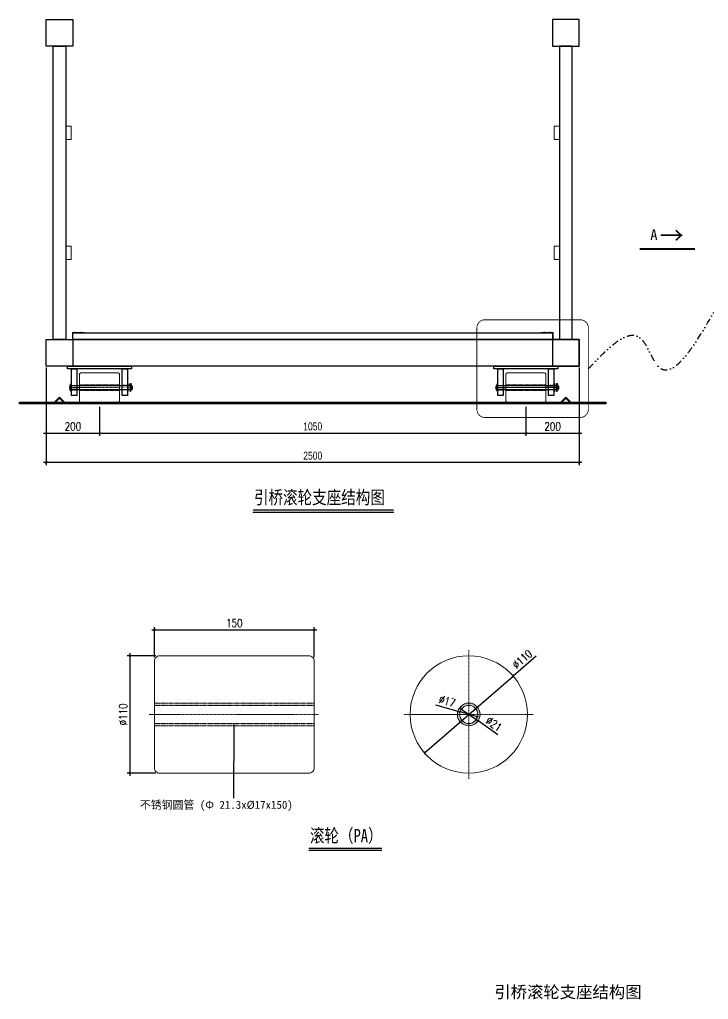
# Model space of a CAD drawing. Header units: millimetres. Extents: x 11827 to 862553, y 15071 to 134256.
# Drawn here: x 717851 to 720436, y 70272 to 73946 of the extents above; entities that cross this region are included whole.
import ezdxf

# ---------------------------------------------------------------- set-up
doc = ezdxf.new("R2010")
doc.units = ezdxf.units.MM
for name, pattern in [('CENTER', [2, 1.25, -0.25, 0.25, -0.25]), ('DASHED2', [9.525, 6.35, -3.175]), ('DIVIDEX2', [63.5, 25.4, -12.7, 0, -12.7, 0, -12.7])]:
    doc.linetypes.add(name, pattern=pattern)
for name, color, linetype in [('BS-Index symbol', 35, 'Continuous'), ('hjh文字', 7, 'Continuous'), ('HR-dimension', 9, 'Continuous'), ('HR-Longgu', 32, 'Continuous'), ('HR-看线', 143, 'Continuous'), ('打印图框', 255, 'Continuous'), ('铝横梁', 220, 'Continuous'), ('铝通', 4, 'Continuous'), ('面板', 44, 'Continuous')]:
    doc.layers.add(name, color=color, linetype=linetype)
for name, color, linetype, lineweight in [('dim', 6, 'Continuous', 13), ('图框', 7, 'Continuous', 13), ('型材', 7, 'Continuous', 15), ('文本 @ 1 (1)', 3, 'Continuous', 13)]:
    doc.layers.add(name, color=color, linetype=linetype, lineweight=lineweight)
doc.styles.add('Arial', font='')
doc.styles.add('HZTXT', font='txtw.shx', dxfattribs={"width": 0.8, "bigfont": 'hztxtw.shx'})
doc.styles.add('宋体', font='')
doc.styles.add('工程字体', font='', dxfattribs={"width": 0.8})
doc.styles.get('Arial').set_extended_font_data('STXihei')
doc.styles.get('宋体').set_extended_font_data('SimSun')
doc.styles.get('工程字体').set_extended_font_data('SimSun')
doc.dimstyles.new('HR-A2-DIM10', dxfattribs={"dimscale": 10, "dimtxt": 3, "dimasz": 1, "dimexe": 1, "dimexo": 1.5, "dimgap": 1, "dimtad": 1, "dimdec": 1, "dimdsep": 46, "dimtxsty": 'HZTXT', "dimblk": 'ARCHTICK', "dimcen": 0, "dimdle": 1, "dimclrd": 256, "dimclre": 256, "dimclrt": 6, "dimadec": 1, "dimazin": 0, "dimtfac": 1, "dimtdec": 1, "dimtix": 1, "dimtmove": 2, "dimatfit": 3, "dimfxl": 15, "dimtolj": 1, "dimtzin": 0, "dimarcsym": 1})
doc.dimstyles.new('HR-BI-DIM5', dxfattribs={"dimscale": 6, "dimtxt": 5, "dimasz": 1, "dimexe": 1, "dimexo": 1.5, "dimgap": 2, "dimtad": 1, "dimdec": 1, "dimdsep": 46, "dimtxsty": 'HZTXT', "dimcen": 0, "dimdle": 1, "dimclrd": 256, "dimclre": 256, "dimclrt": 2, "dimadec": 1, "dimazin": 0, "dimtfac": 1, "dimtdec": 1, "dimtix": 1, "dimtmove": 2, "dimatfit": 3, "dimfxl": 1, "dimtfill": 1, "dimtolj": 1, "dimtzin": 0, "dimarcsym": 1})

# ---------------------------------------------------------------- blocks, each defined once
blk = doc.blocks.new('25-3')
blk.add_lwpolyline([(0, 0), (25, 0), (25, 2, 0.414214), (24, 3), (6.5, 3, -0.414214), (3, 6.5), (3, 24, 0.414214), (2, 25), (0, 25)], format="xyb", close=True)
blk = doc.blocks.new('_ArchTick')
at = {"color": 0, "linetype": 'ByBlock', "lineweight": 100, "const_width": 0.15}
blk.add_lwpolyline([(-0.5, -0.5), (0.5, 0.5)], dxfattribs=at)
blk = doc.blocks.new('*D1080')
at = {"layer": 'Defpoints', "color": 0, "ltscale": 1.5, "transparency": 16777216}
for p in [(717951, 72655.9, 0), (718151, 72508.9, 0), (718151, 72395.3)]:
    blk.add_point(p, dxfattribs=at)
at = {"layer": 'HR-dimension', "lineweight": -2, "ltscale": 1.5, "transparency": 16777216}
for p, q in [((717951, 72640.9), (717951, 72385.3)), ((718151, 72493.9), (718151, 72385.3)), ((717941, 72395.3), (718161, 72395.3))]:
    blk.add_line(p, q, dxfattribs=at)
at = {"layer": 'HR-dimension', "lineweight": -2, "ltscale": 1.5, "transparency": 16777216, "xscale": 10, "yscale": 10, "zscale": 10, "rotation": 180}
blk.add_blockref('_ArchTick', (717951, 72395.3), dxfattribs=at)
at = {"layer": 'HR-dimension', "lineweight": -2, "ltscale": 1.5, "transparency": 16777216, "xscale": 10, "yscale": 10, "zscale": 10}
blk.add_blockref('_ArchTick', (718151, 72395.3), dxfattribs=at)
at = {"layer": 'HR-dimension', "color": 6, "ltscale": 1.5, "transparency": 16777216, "insert": (718051, 72420.3), "char_height": 30, "attachment_point": 5, "style": 'HZTXT'}
blk.add_mtext('\\A1;200', dxfattribs=at)
blk = doc.blocks.new('*D1081')
at = {"layer": 'Defpoints', "color": 0, "ltscale": 1.5, "transparency": 16777216}
for p in [(718151, 72508.9, 0), (719751, 72508.9, 0), (719751, 72395.3)]:
    blk.add_point(p, dxfattribs=at)
at = {"layer": 'HR-dimension', "lineweight": -2, "ltscale": 1.5, "transparency": 16777216}
for p, q in [((718151, 72493.9), (718151, 72385.3)), ((719751, 72493.9), (719751, 72385.3)), ((718141, 72395.3), (719761, 72395.3))]:
    blk.add_line(p, q, dxfattribs=at)
at = {"layer": 'HR-dimension', "lineweight": -2, "ltscale": 1.5, "transparency": 16777216, "xscale": 10, "yscale": 10, "zscale": 10, "rotation": 180}
blk.add_blockref('_ArchTick', (718151, 72395.3), dxfattribs=at)
at = {"layer": 'HR-dimension', "lineweight": -2, "ltscale": 1.5, "transparency": 16777216, "xscale": 10, "yscale": 10, "zscale": 10}
blk.add_blockref('_ArchTick', (719751, 72395.3), dxfattribs=at)
at = {"layer": 'HR-dimension', "color": 6, "ltscale": 1.5, "transparency": 16777216, "insert": (718951, 72420.3), "char_height": 30, "attachment_point": 5, "style": 'HZTXT'}
blk.add_mtext('\\A1;{\\Fhztxt_e,hztxt|c134;1050}', dxfattribs=at)
blk = doc.blocks.new('*D1082')
at = {"layer": 'Defpoints', "color": 0, "ltscale": 1.5, "transparency": 16777216}
for p in [(719951, 72655.9, 0), (719751, 72508.9, 0), (719951, 72395.3)]:
    blk.add_point(p, dxfattribs=at)
at = {"layer": 'HR-dimension', "lineweight": -2, "ltscale": 1.5, "transparency": 16777216}
for p, q in [((719951, 72640.9), (719951, 72385.3)), ((719751, 72493.9), (719751, 72385.3)), ((719741, 72395.3), (719961, 72395.3))]:
    blk.add_line(p, q, dxfattribs=at)
at = {"layer": 'HR-dimension', "lineweight": -2, "ltscale": 1.5, "transparency": 16777216, "xscale": 10, "yscale": 10, "zscale": 10, "rotation": 180}
blk.add_blockref('_ArchTick', (719751, 72395.3), dxfattribs=at)
at = {"layer": 'HR-dimension', "lineweight": -2, "ltscale": 1.5, "transparency": 16777216, "xscale": 10, "yscale": 10, "zscale": 10}
blk.add_blockref('_ArchTick', (719951, 72395.3), dxfattribs=at)
at = {"layer": 'HR-dimension', "color": 6, "ltscale": 1.5, "transparency": 16777216, "insert": (719851, 72420.3), "char_height": 30, "attachment_point": 5, "style": 'HZTXT'}
blk.add_mtext('\\A1;200', dxfattribs=at)
blk = doc.blocks.new('*D1083')
at = {"layer": 'Defpoints', "color": 0, "ltscale": 1.5, "transparency": 16777216}
for p in [(717951, 72655.9, 0), (719951, 72655.9, 0), (717951, 72285.5)]:
    blk.add_point(p, dxfattribs=at)
at = {"layer": 'HR-dimension', "lineweight": -2, "ltscale": 1.5, "transparency": 16777216}
for p, q in [((717951, 72640.9), (717951, 72275.5)), ((719951, 72640.9), (719951, 72275.5)), ((719961, 72285.5), (717941, 72285.5))]:
    blk.add_line(p, q, dxfattribs=at)
at = {"layer": 'HR-dimension', "lineweight": -2, "ltscale": 1.5, "transparency": 16777216, "xscale": 10, "yscale": 10, "zscale": 10, "rotation": 180}
blk.add_blockref('_ArchTick', (717951, 72285.5), dxfattribs=at)
at = {"layer": 'HR-dimension', "lineweight": -2, "ltscale": 1.5, "transparency": 16777216, "xscale": 10, "yscale": 10, "zscale": 10}
blk.add_blockref('_ArchTick', (719951, 72285.5), dxfattribs=at)
at = {"layer": 'HR-dimension', "color": 6, "ltscale": 1.5, "transparency": 16777216, "insert": (718951, 72310.5), "char_height": 30, "attachment_point": 5, "style": 'HZTXT'}
blk.add_mtext('\\A1;{\\Fhztxt_e,hztxt|c134;2500}', dxfattribs=at)
blk = doc.blocks.new('A$C71295326')
at = {"linetype": 'DASHED2'}
for p, q in [((-105, -71.5), (-85, -71.5)), ((105, -71.5), (85, -71.5)), ((-105, -88.5), (-85, -88.5)), ((105, -88.5), (85, -88.5))]:
    blk.add_line(p, q, dxfattribs=at)
at = {"color": 1, "linetype": 'CENTER', "ltscale": 0.16}
for p, q in [((-115, -80), (-75, -80)), ((115, -80), (75, -80))]:
    blk.add_line(p, q, dxfattribs=at)
for points in [[(-120, 0), (120, 0), (120, -10), (-120, -10)], [(-105, -10), (-85, -10), (-85, -110), (-105, -110)], [(85, -10), (105, -10), (105, -110), (85, -110)]]:
    blk.add_lwpolyline(points, close=True)
blk = doc.blocks.new('A$C0ed95738')
at = {"layer": '图框'}
h = blk.add_hatch(color=256, dxfattribs=at)
h.paths.add_polyline_path([(75, -63.5), (-75, -63.5), (-75, -65.6), (75, -65.6)])
h.paths.add_polyline_path([(75, -44.4), (-75, -44.4), (-75, -46.5), (75, -46.5)])
at = {"layer": '图框', "color": 1, "linetype": 'CENTER', "ltscale": 0.5}
blk.add_line((-79.9, -55), (79.2, -55), dxfattribs=at)
at = {"layer": '图框', "linetype": 'DASHED2', "ltscale": 0.5}
for p, q in [((-75, -44.4), (75, -44.4)), ((-75, -46.5), (75, -46.5)), ((-75, -63.5), (75, -63.5)), ((-75, -65.6), (75, -65.6))]:
    blk.add_line(p, q, dxfattribs=at)
at = {"layer": '图框'}
blk.add_lwpolyline([(-70, 0), (70, 0, -0.414214), (75, -5), (75, -105, -0.414214), (70, -110), (-70, -110, -0.414214), (-75, -105), (-75, -5, -0.414214)], format="xyb", close=True, dxfattribs=at)
blk = doc.blocks.new('A$C3ad6133d')
at = {"color": 7, "linetype": 'Continuous', "lineweight": 15}
for p, q in [((-3.7, 24), (-3.7, -16)), ((-3.7, 24), (0, 24)), ((3.7, 30.4), (0, 30.4)), ((0, -16), (0, 30.4)), ((3.7, -16), (3.7, 30.4))]:
    blk.add_line(p, q, dxfattribs=at)
at = {"color": 8, "linetype": 'Continuous', "lineweight": 15}
for p, q in [((-4.9, -18.6), (-2.4, -21.4)), ((-3.7, -16), (3.7, -16)), ((4.9, -18.6), (2.4, -21.4))]:
    blk.add_line(p, q, dxfattribs=at)
at = {"color": 7, "linetype": 'Continuous', "lineweight": 15}
for centre, radius, start, end in [((0, -24.1), 7.35, 131.31782, 48.68218), ((-7.1, -16), 3.47, 311.31782, 0), ((0, -24.1), 3.67, 131.31782, 48.68218), ((-7.1, -16), 7.14, 311.31782, 0), ((7.1, -16), 7.14, 180, 228.68218), ((7.1, -16), 3.47, 180, 228.68218)]:
    blk.add_arc(centre, radius, start, end, dxfattribs=at)
blk = doc.blocks.new('A$C1a92a842')
at = {"color": 4}
for p, q in [((-223, -143.5), (-223, -176.5)), ((-216, -143.5), (-216, -176.5)), ((-216, -144), (240, -144)), ((244, -148), (240, -144)), ((240, -176), (-216, -176)), ((240, -176), (244, -172)), ((244, -148), (244, -172))]:
    blk.add_line(p, q, dxfattribs=at)
blk.add_circle((233, -160), 4.5, dxfattribs=at)
for centre, start, end in [((-219.5, -143.5), 0, 180), ((-219.5, -176.5), 180, 0)]:
    blk.add_arc(centre, 3.5, start, end, dxfattribs=at)
at = {"layer": '图框', "color": 4}
blk.add_line((240, -144), (240, -176), dxfattribs=at)
at = {"layer": '图框', "color": 1, "linetype": 'CENTER', "ltscale": 0.1}
for p, q in [((227.5, -160), (238.5, -160)), ((233, -154.5), (233, -165.5))]:
    blk.add_line(p, q, dxfattribs=at)
at = {"layer": '图框', "color": 4}
for points in [[(-210, -130), (-216, -130), (-216, -190), (-210, -190)], [(210, -130), (216, -130), (216, -190), (210, -190)]]:
    blk.add_lwpolyline(points, close=True, dxfattribs=at)
at = {"layer": 'HR-dimension', "xscale": 2, "yscale": 2, "zscale": 2}
blk.add_blockref('A$C0ed95738', (0, -50), dxfattribs=at)
at = {"layer": 'HR-dimension', "rotation": 180}
blk.add_blockref('A$C3ad6133d', (233, -160), dxfattribs=at)
at = {"layer": 'HR-Longgu', "xscale": 2, "yscale": 2, "zscale": 2}
blk.add_blockref('A$C71295326', (0, 0), dxfattribs=at)
blk = doc.blocks.new('*U1054')
blk.add_line((0, 0), (27.44, 0))
at = {"const_width": 0.5}
blk.add_lwpolyline([(0, 0.75), (27.44, 0.75)], dxfattribs=at)
at = {"style": '工程字体', "width": 0.8}
blk.add_attdef('图名标注', (0.42, 3), '', height=5, dxfattribs=at)
blk = doc.blocks.new('*D1067')
at = {"layer": 'Defpoints', "color": 0, "ltscale": 1.5, "transparency": 16777216}
for p in [(718956.7, 71657.8), (718356.7, 71540.2, 0), (718956.7, 71540.2, 0)]:
    blk.add_point(p, dxfattribs=at)
at = {"layer": 'HR-dimension', "lineweight": -2, "ltscale": 1.5, "transparency": 16777216}
for p, q in [((718346.7, 71657.8), (718966.7, 71657.8)), ((718356.7, 71555.2), (718356.7, 71667.8)), ((718956.7, 71555.2), (718956.7, 71667.8))]:
    blk.add_line(p, q, dxfattribs=at)
at = {"layer": 'HR-dimension', "lineweight": -2, "ltscale": 1.5, "transparency": 16777216, "xscale": 10, "yscale": 10, "zscale": 10, "rotation": 180}
blk.add_blockref('_ArchTick', (718356.7, 71657.8), dxfattribs=at)
at = {"layer": 'HR-dimension', "lineweight": -2, "ltscale": 1.5, "transparency": 16777216, "xscale": 10, "yscale": 10, "zscale": 10}
blk.add_blockref('_ArchTick', (718956.7, 71657.8), dxfattribs=at)
at = {"layer": 'HR-dimension', "color": 6, "ltscale": 1.5, "transparency": 16777216, "insert": (718656.7, 71682.8), "char_height": 30, "attachment_point": 5, "style": 'HZTXT'}
blk.add_mtext('\\A1;150', dxfattribs=at)
blk = doc.blocks.new('*D1068')
at = {"layer": 'Defpoints', "color": 0, "ltscale": 1.5, "transparency": 16777216}
for p in [(718376.7, 71560.2, 0), (718264.4, 71120.2), (718376.7, 71120.2, 0)]:
    blk.add_point(p, dxfattribs=at)
at = {"layer": 'HR-dimension', "lineweight": -2, "ltscale": 1.5, "transparency": 16777216}
for p, q in [((718361.7, 71560.2), (718254.4, 71560.2)), ((718264.4, 71570.2), (718264.4, 71110.2)), ((718361.7, 71120.2), (718254.4, 71120.2))]:
    blk.add_line(p, q, dxfattribs=at)
at = {"layer": 'HR-dimension', "lineweight": -2, "ltscale": 1.5, "transparency": 16777216, "xscale": 10, "yscale": 10, "zscale": 10}
for p, rotation in [((718264.4, 71560.2), 90), ((718264.4, 71120.2), 270)]:
    blk.add_blockref('_ArchTick', p, dxfattribs=dict(at, rotation=rotation))
at = {"layer": 'HR-dimension', "color": 6, "ltscale": 1.5, "transparency": 16777216, "insert": (718239.4, 71340.2), "char_height": 30, "attachment_point": 5, "rotation": 90, "style": 'HZTXT'}
blk.add_mtext('\\A1;%%C110', dxfattribs=at)
blk = doc.blocks.new('*D1123')
at = {"layer": 'Defpoints', "color": 0, "ltscale": 1.5, "transparency": 16777216}
for p in [(719702.7, 71484.3, 0), (719370.1, 71196.2, 0)]:
    blk.add_point(p, dxfattribs=at)
at = {"layer": 'HR-dimension', "lineweight": -2, "ltscale": 1.5, "transparency": 16777216}
for p in [(719789, 71559.2), (719370.1, 71196.2)]:
    blk.add_line(p, (719702.7, 71484.3), dxfattribs=at)
at = {"layer": 'HR-dimension', "lineweight": -2, "ltscale": 1.5, "transparency": 16777216, "xscale": 10, "yscale": 10, "zscale": 10}
for p, rotation in [((719702.7, 71484.3), 220.9115703709233), ((719370.1, 71196.2), 40.91157037092329)]:
    blk.add_blockref('_ArchTick', p, dxfattribs=dict(at, rotation=rotation))
at = {"layer": 'HR-dimension', "color": 6, "ltscale": 1.5, "transparency": 16777216, "insert": (719737, 71547.2), "char_height": 30, "attachment_point": 5, "rotation": 40.9116, "style": 'HZTXT'}
blk.add_mtext('\\A1;∅110', dxfattribs=at)
blk = doc.blocks.new('*D1098')
at = {"layer": 'Defpoints', "color": 0, "ltscale": 1.5, "transparency": 16777216}
for p in [(719501.5, 71364.7, 0), (719571.3, 71315.8, 0)]:
    blk.add_point(p, dxfattribs=at)
at = {"layer": 'HR-dimension', "lineweight": -2, "ltscale": 1.5, "transparency": 16777216}
for p in [(719501.5, 71364.7), (719645.2, 71263.9)]:
    blk.add_line(p, (719571.3, 71315.8), dxfattribs=at)
at = {"layer": 'HR-dimension', "lineweight": -2, "ltscale": 1.5, "transparency": 16777216, "xscale": 10, "yscale": 10, "zscale": 10}
for p, rotation in [((719501.5, 71364.7), 324.9433536746236), ((719571.3, 71315.8), 144.9433536746235)]:
    blk.add_blockref('_ArchTick', p, dxfattribs=dict(at, rotation=rotation))
at = {"layer": 'HR-dimension', "color": 6, "ltscale": 1.5, "transparency": 16777216, "insert": (719630.8, 71304.6), "char_height": 30, "attachment_point": 5, "rotation": 324.9434, "style": 'HZTXT'}
blk.add_mtext('\\A1;∅21', dxfattribs=at)
blk = doc.blocks.new('*D1099')
at = {"layer": 'Defpoints', "color": 0, "ltscale": 1.5, "transparency": 16777216}
for p in [(719503.8, 71349.8, 0), (719569, 71330.7, 0)]:
    blk.add_point(p, dxfattribs=at)
at = {"layer": 'HR-dimension', "lineweight": -2, "ltscale": 1.5, "transparency": 16777216}
for p in [(719411.7, 71376.9), (719569, 71330.7)]:
    blk.add_line(p, (719503.8, 71349.8), dxfattribs=at)
at = {"layer": 'HR-dimension', "lineweight": -2, "ltscale": 1.5, "transparency": 16777216, "xscale": 10, "yscale": 10, "zscale": 10}
for p, rotation in [((719503.8, 71349.8), 343.6322971182999), ((719569, 71330.7), 163.6322971182999)]:
    blk.add_blockref('_ArchTick', p, dxfattribs=dict(at, rotation=rotation))
at = {"layer": 'HR-dimension', "color": 6, "ltscale": 1.5, "transparency": 16777216, "insert": (719455.2, 71390.2), "char_height": 30, "attachment_point": 5, "rotation": 343.6323, "style": 'HZTXT'}
blk.add_mtext('\\A1;∅17', dxfattribs=at)
blk = doc.blocks.new('Fushou')
at = {"layer": '型材'}
blk.add_lwpolyline([(320873, 174507.1, 0.414214), (320878, 174512.1), (320878, 174602.1, 0.414214), (320873, 174607.1), (320843, 174607.1, 0.414214), (320838, 174602.1), (320838, 174512.1, 0.414214), (320843, 174507.1)], format="xyb", close=True, dxfattribs=at)
at = {"layer": '型材', "elevation": 0}
blk.add_lwpolyline([(320873, 173607.1, 0.414214), (320878, 173612.1), (320878, 173702.1, 0.414214), (320873, 173707.1), (320843, 173707.1, 0.414214), (320838, 173702.1), (320838, 173612.1, 0.414214), (320843, 173607.1)], format="xyb", close=True, dxfattribs=at)
at = {"layer": '铝横梁', "color": 6}
blk.add_lwpolyline([(320742, 175207.1), (320838, 175207.1), (320838, 173007.1), (320742, 173007.1)], close=True, dxfattribs=at)
at = {"layer": '铝通'}
for points in [[(320690, 175207.1), (320690, 175407.1), (320890, 175407.1), (320890, 175207.1), (320690, 175207.1)], [(320690, 172807.1), (320690, 173007.1), (320890, 173007.1), (320890, 172807.1), (320690, 172807.1)]]:
    blk.add_lwpolyline(points, dxfattribs=at)
blk = doc.blocks.new('*U1195')
blk.add_line((0, 0), (52.88, 0))
at = {"const_width": 0.5}
blk.add_lwpolyline([(0, 0.75), (52.88, 0.75)], dxfattribs=at)
at = {"style": '工程字体', "width": 0.8}
blk.add_attdef('图名标注', (0.42, 3), '', height=5, dxfattribs=at)

msp = doc.modelspace()

# ---------------------------------------------------------------- hatches: boundary and pattern name
at = {"layer": '图框'}
h = msp.add_hatch(color=256, dxfattribs=at)
h.paths.add_polyline_path([(718956.74, 71306.24), (718356.74, 71306.24), (718356.74, 71297.64), (718956.74, 71297.64)])
h.paths.add_polyline_path([(718956.74, 71382.84), (718356.74, 71382.84), (718356.74, 71374.24), (718956.74, 71374.24)])
h = msp.add_hatch(color=256, dxfattribs=at)
edge = h.paths.add_edge_path(flags=17)
edge.add_arc((719536.4, 71340.24), 34, 0, 360)
edge = h.paths.add_edge_path()
edge.add_arc((719536.4, 71340.24), 42.6, 0, 360)

# ---------------------------------------------------------------- linework, layer by layer
at = {"elevation": 0}
msp.add_lwpolyline([(717950.99, 72745.85), (719951, 72745.85), (719951, 72645.85), (717950.99, 72645.85)], close=True, dxfattribs=at)
at = {"layer": 'BS-Index symbol', "color": 1, "linetype": 'DIVIDEX2', "const_width": 3, "flags": 128}
msp.add_lwpolyline([(719596.88, 72820.24), (719954.95, 72820.24, -0.4142136), (719984.95, 72790.24), (719984.95, 72483.93, -0.4142136), (719954.95, 72453.93), (719596.88, 72453.93, -0.4142136), (719566.88, 72483.93), (719566.88, 72790.24, -0.4142136)], format="xyb", close=True, dxfattribs=at)
at = {"layer": 'BS-Index symbol', "color": 1, "linetype": 'DIVIDEX2'}
msp.add_spline([(719984.95, 72637.09), (720180.92, 72750.84), (720241.61, 72651.81), (720484.98, 72900.73)], degree=3, dxfattribs=at)
at = {"layer": 'dim'}
msp.add_circle((719536.4, 71340.24, 0), 42.6, dxfattribs=at)
at = {"layer": 'HR-看线', "elevation": 0}
msp.add_lwpolyline([(720050.99, 72510.85), (720050.99, 72504.85), (717850.99, 72504.85), (717850.99, 72510.85)], close=True, dxfattribs=at)
at = {"layer": '图框', "color": 1, "linetype": 'CENTER', "ltscale": 0.5}
for p, q in [((719536.4, 71098.24, 0), (719536.4, 71582.24, 0)), ((718337.27, 71340.24, 0), (718973.71, 71340.24, 0)), ((719294.4, 71340.24, 0), (719778.4, 71340.24, 0))]:
    msp.add_line(p, q, dxfattribs=at)
at = {"layer": '图框', "linetype": 'DASHED2', "ltscale": 0.5}
for p, q in [((718356.74, 71382.84, 0), (718956.74, 71382.84, 0)), ((718356.74, 71374.24, 0), (718956.74, 71374.24, 0)), ((718356.74, 71306.24, 0), (718956.74, 71306.24, 0)), ((718356.74, 71297.64, 0), (718956.74, 71297.64, 0))]:
    msp.add_line(p, q, dxfattribs=at)
at = {"layer": '图框', "color": 3, "const_width": 7.5}
msp.add_lwpolyline([(720177.98, 73086.13), (720384.98, 73086.13)], dxfattribs=at)
at = {"layer": '图框', "elevation": 0}
msp.add_lwpolyline([(718376.74, 71560.24), (718936.74, 71560.24, -0.4142136), (718956.74, 71540.24), (718956.74, 71140.24, -0.4142136), (718936.74, 71120.24), (718376.74, 71120.24, -0.4142136), (718356.74, 71140.24), (718356.74, 71540.24, -0.4142136)], format="xyb", close=True, dxfattribs=at)
at = {"layer": '图框'}
for radius in [220, 34]:
    msp.add_circle((719536.4, 71340.24, 0), radius, dxfattribs=at)
at = {"layer": '型材', "color": 4, "elevation": 0}
for points in [[(718059.94, 72773.9, 0.4142136), (718059.37, 72773.9), (718058.44, 72772.97, -0.1989124), (718058.16, 72772.85), (718049.99, 72772.85, 0.4142136), (718048.99, 72771.85), (718048.99, 72749.35, 0.4142136), (718049.49, 72748.85), (718050.49, 72748.85, 0.4142136), (718050.99, 72749.35), (718050.99, 72770.85), (718093.69, 72770.85, 0.6656441), (718093.9, 72771.36, 0.2007367), (718090.34, 72772.85), (718084.82, 72772.85, -0.1989124), (718084.53, 72772.97), (718083.6, 72773.9, 0.4142136), (718083.04, 72773.9), (718082.27, 72773.13, -0.4142136), (718081.7, 72773.13), (718080.94, 72773.9, 0.4142136), (718080.37, 72773.9), (718079.44, 72772.97, -0.1989124), (718079.16, 72772.85), (718063.82, 72772.85, -0.1989124), (718063.53, 72772.97), (718062.6, 72773.9, 0.4142136), (718062.04, 72773.9), (718061.27, 72773.13, -0.4142136), (718060.7, 72773.13)], [(719842.05, 72773.9, -0.4142136), (719842.61, 72773.9), (719843.55, 72772.97, 0.1989124), (719843.83, 72772.85), (719852, 72772.85, -0.4142136), (719853, 72771.85), (719853, 72749.35, -0.4142136), (719852.5, 72748.85), (719851.5, 72748.85, -0.4142136), (719851, 72749.35), (719851, 72770.85), (719808.3, 72770.85, -0.6656441), (719808.09, 72771.36, -0.2007367), (719811.65, 72772.85), (719817.17, 72772.85, 0.1989124), (719817.45, 72772.97), (719818.39, 72773.9, -0.4142136), (719818.95, 72773.9), (719819.72, 72773.13, 0.4142136), (719820.28, 72773.13), (719821.05, 72773.9, -0.4142136), (719821.61, 72773.9), (719822.55, 72772.97, 0.1989124), (719822.83, 72772.85), (719838.17, 72772.85, 0.1989124), (719838.45, 72772.97), (719839.39, 72773.9, -0.4142136), (719839.95, 72773.9), (719840.72, 72773.13, 0.4142136), (719841.28, 72773.13)]]:
    msp.add_lwpolyline(points, format="xyb", close=True, dxfattribs=at)
at = {"layer": '面板', "elevation": 0}
msp.add_lwpolyline([(718050.99, 72745.85), (718050.99, 72770.85), (719851, 72770.85), (719851, 72745.85)], close=True, dxfattribs=at)

# ---------------------------------------------------------------- block references
at = {"color": 7, "yscale": 0.4999999999999994, "zscale": 0.4999999999999994}
for p, xscale in [((557605.98, -13757.72, 0), 0.4999999999999994), ((880296, -13757.72, 0), -0.4999999999999994)]:
    msp.add_blockref('Fushou', p, dxfattribs=dict(at, xscale=xscale))
at = {"xscale": -1, "rotation": 134.9999999999999}
msp.add_blockref('25-3', (718000.99, 72530.24, 0), dxfattribs=at)
at = {"rotation": 224.9999999999999}
msp.add_blockref('25-3', (719900.99, 72530.24, 0), dxfattribs=at)
at = {"xscale": 10, "yscale": 10, "zscale": 10}
for name, p, values in [('*U1195', (718726.19, 72099.27), {'图名标注': '引桥滚轮支座结构图'}), ('*U1054', (718936.13, 70830.96), {'图名标注': '滚轮（PA）'})]:
    msp.add_blockref(name, p, dxfattribs=at).add_auto_attribs(values)
at = {"layer": 'HR-dimension', "xscale": 0.5, "yscale": 0.5, "zscale": 0.5}
for p in [(718150.99, 72645.85, 0), (719750.99, 72645.85, 0)]:
    msp.add_blockref('A$C1a92a842', p, dxfattribs=at)

# ---------------------------------------------------------------- texts
at = {"layer": 'hjh文字', "style": 'Arial'}
msp.add_text('不锈钢圆管 (Φ 21.3x%%C17x150)', height=30, dxfattribs=at).set_placement((718302.31, 70986.44))
at = {"layer": '图框', "color": 3, "insert": (720342.74, 73168.81), "char_height": 65.62, "width": 1477.2718, "attachment_point": 3, "style": '宋体'}
msp.add_mtext('→', dxfattribs=at)
at = {"layer": '打印图框', "color": 6, "insert": (719632.23, 70321.94), "char_height": 45, "attachment_point": 1, "style": 'Arial'}
msp.add_mtext_dynamic_manual_height_columns('引桥滚轮支座结构图', width=691.5685, gutter_width=12.5, heights=[0], dxfattribs=at)
at = {"layer": '文本 @ 1 (1)', "style": '宋体'}
msp.add_text('A', height=39.37, dxfattribs=at).set_placement((720217.62, 73119.94))

# ---------------------------------------------------------------- dimensions: what is measured, and where the dimension line sits
at = {"layer": 'HR-dimension', "ltscale": 1.5}
for base, p1, p2, override, picture, middle in [((718150.99, 72395.31), (717950.99, 72655.85, 0), (718150.99, 72508.85, 0), {"dimdec": 0}, '*D1080', (718050.99, 72420.31)), ((719950.99, 72395.31), (719750.99, 72508.85, 0), (719950.99, 72655.85, 0), {"dimdec": 0}, '*D1082', (719850.99, 72420.31)), ((718956.74, 71657.81), (718356.74, 71540.24, 0), (718956.74, 71540.24, 0), {"dimdec": 0, "dimlfac": 0.25}, '*D1067', (718656.74, 71682.81))]:
    dim = msp.add_linear_dim(base=base, p1=p1, p2=p2, dimstyle='HR-A2-DIM10', override=override, dxfattribs=at)
    dim.commit()
    dim.dimension.update_dxf_attribs({"geometry": picture, "text_midpoint": middle})
for base, p1, p2, text, picture, middle in [((717950.99, 72285.55), (719950.99, 72655.85, 0), (717950.99, 72655.85, 0), '{\\Fhztxt_e,hztxt|c134;2500}', '*D1083', (718950.99, 72310.55)), ((719750.99, 72395.31), (718150.99, 72508.85, 0), (719750.99, 72508.85, 0), '{\\Fhztxt_e,hztxt|c134;1050}', '*D1081', (718950.99, 72420.31))]:
    dim = msp.add_linear_dim(base=base, p1=p1, p2=p2, text=text, dimstyle='HR-A2-DIM10', override={"dimdec": 0}, dxfattribs=at)
    dim.commit()
    dim.dimension.update_dxf_attribs({"geometry": picture, "text_midpoint": middle})
for p1, p2, picture, middle in [((719370.14, 71196.17, 0), (719702.66, 71484.32, 0), '*D1123', (719737.03, 71547.18)), ((719569.02, 71330.66, 0), (719503.78, 71349.82, 0), '*D1099', (719455.17, 71390.16)), ((719501.53, 71364.71, 0), (719571.27, 71315.77, 0), '*D1098', (719630.77, 71304.57))]:
    dim = msp.add_diameter_dim_2p(p1=p1, p2=p2, dimstyle='HR-A2-DIM10', override={"dimdec": 0, "dimlfac": 0.25}, dxfattribs=at)
    dim.commit()
    dim.dimension.update_dxf_attribs({"geometry": picture, "text_midpoint": middle})
dim = msp.add_linear_dim(base=(718264.38, 71120.24), p1=(718376.74, 71560.24, 0), p2=(718376.74, 71120.24, 0), angle=90, text='%%C<>', dimstyle='HR-A2-DIM10', override={"dimdec": 0, "dimlfac": 0.25}, dxfattribs=at)
dim.commit()
dim.dimension.update_dxf_attribs({"geometry": '*D1068', "text_midpoint": (718239.38, 71340.24)})

# ---------------------------------------------------------------- leaders
at = {"layer": 'HR-dimension'}
msp.add_leader([(718655.13, 71302.11, 0), (718653.56, 71026.22, 0)], dimstyle='HR-BI-DIM5', override={"dimgap": 2, "dimtad": 0}, dxfattribs=at)

doc.saveas('drawing.dxf')
